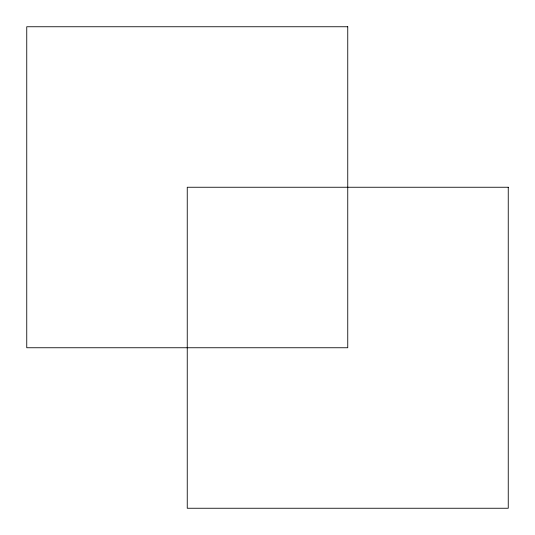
<?xml version="1.0" encoding="UTF-8"?>
<svg xmlns="http://www.w3.org/2000/svg" width="535" height="535" viewBox="0 0 535 535"><rect width="100%" height="100%" fill="white"/><g stroke="black" fill="none" stroke-linecap="round" stroke-linejoin="round"><path stroke-width="0.8" d="M347.75 26.75L26.75 26.75L26.75 347.75L347.75 347.75L347.75 26.75M508.25 187.25L187.25 187.25L187.25 508.25L508.25 508.25L508.25 187.25"/></g></svg>
